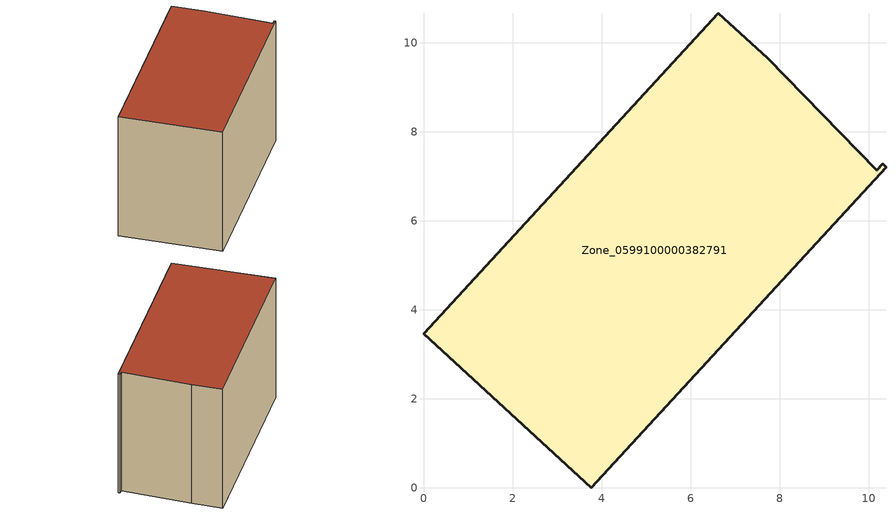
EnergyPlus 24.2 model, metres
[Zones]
Zone_0599100000382791
 floor ground (C_G): 7.72,9.65 10.18,7.13 10.31,7.28 10.39,7.21 3.77,0 0,3.46 6.62,10.66 z0
 wall outside (C_F): 3.77,0 10.39,7.21 10.31,7.28 10.18,7.13 7.72,9.65 6.62,10.66 0,3.46 3.77,0 z0:6.74
 roof outside (C_R): 10.18,7.13 7.72,9.65 6.62,10.66 0,3.46 3.77,0 10.39,7.21 10.31,7.28 z6.74
[BUILDING]
Pand.0599100000382791: North Axis=0; Terrain=City; Loads Convergence Tolerance Value=0.04; Temperature Convergence Tolerance Value=0.4; Solar Distribution=FullExterior; Maximum Number of Warmup Days=25; Minimum Number of Warmup Days=1
[Site:Location]
Rotterdam.The.Hague.AP_ZH_NLD Design_Conditions: Latitude=51.96; Longitude=4.45; Time Zone=1; Elevation=-4.5
[SITE:GROUNDTEMPERATURE:BUILDINGSURFACE]
18, 18, 18, 18, 18, 18, 18, 18, 18, 18, 18, 18
[MATERIAL] Thermal Absorptance=0.9; Solar Absorptance=0.7; Visible Absorptance=0.7
Name | Roughness | Thickness | Conductivity | Density | Specific Heat
G.TI.1992-2005 | MediumSmooth | 0.15 | 0.06 | 540 | 1210
F.TI.1992-2005 | Rough | 0.3 | 0.12 | 1920 | 840
R.TI.1992-2005 | MediumRough | 0.2 | 0.08 | 1500 | 1000
[CONSTRUCTION]
C_G: G.TI.1992-2005
C_F: F.TI.1992-2005
C_R: R.TI.1992-2005
[ZONE]
Zone_0599100000382791: Type=1; Multiplier=1; Ceiling Height=Autocalculate; Volume=Autocalculate; Floor Area=autocalculate; Part of Total Floor Area=Yes
[ZONEINFILTRATION:DESIGNFLOWRATE]
Infil_Zone_0599100000382791: Zone or ZoneList or Space or SpaceList=Zone_0599100000382791; Schedule=AlwaysOn; Design Flow Rate Calculation Method=Flow/Area; Flow Rate per Floor Area=0.0015; Constant Term Coefficient=1; Temperature Term Coefficient=0; Velocity Term Coefficient=0; Velocity Squared Term Coefficient=0
[HVACTEMPLATE:ZONE:IDEALLOADSAIRSYSTEM]
Zone_0599100000382791: Maximum Heating Supply Air Temperature=50; Minimum Cooling Supply Air Temperature=13; Maximum Heating Supply Air Humidity Ratio=0.0156; Minimum Cooling Supply Air Humidity Ratio=0.0077; Heating Limit=NoLimit; Cooling Limit=NoLimit; Dehumidification Control Type=ConstantSensibleHeatRatio; Cooling Sensible Heat Ratio=0.7; Dehumidification Setpoint=60; Humidification Control Type=None; Humidification Setpoint=30; Outdoor Air Method=None; Outdoor Air Flow Rate per Person=0.00944; Outdoor Air Flow Rate per Zone Floor Area=0; Outdoor Air Flow Rate per Zone=0; Demand Controlled Ventilation Type=None; Outdoor Air Economizer Type=NoEconomizer; Heat Recovery Type=None; Sensible Heat Recovery Effectiveness=0.7; Latent Heat Recovery Effectiveness=0.65
[ZONECONTROL:THERMOSTAT]
ThermostatControl_Zone_0599100000382791: Zone or ZoneList=Zone_0599100000382791; Control Type Schedule=DualSetpointControlType; Control 1=Thermostat_Zone_0599100000382791; Temperature Difference Between Cutout And Setpoint=0
[THERMOSTATSETPOINT:DUALSETPOINT]
Thermostat_Zone_0599100000382791: Heating Setpoint Temperature Schedule=HeatingSetpoint_Zone_0599100000382791; Cooling Setpoint Temperature Schedule=CoolingSetpoint_Zone_0599100000382791
[SCHEDULE:COMPACT]
HeatingSetpoint_Zone_0599100000382791: Through: 12/31, For: AllDays, Until: 24:00, 21
CoolingSetpoint_Zone_0599100000382791: Through: 12/31, For: AllDays, Until: 24:00, 24
DualSetpointControlType: Through: 12/31, For: AllDays, Until: 24:00, 4
AlwaysOn: Through: 12/31, For: AllDays, Until: 24:00, 1
